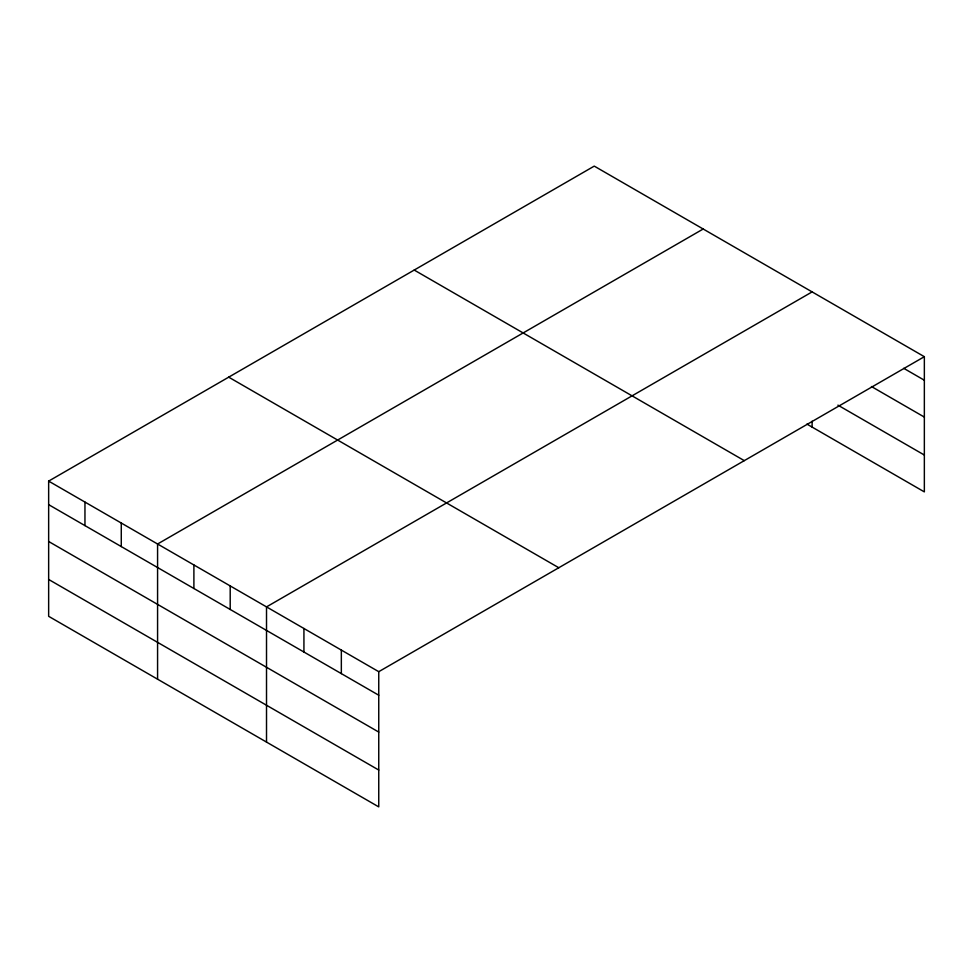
<?xml version="1.0" encoding="UTF-8"?>
<svg xmlns="http://www.w3.org/2000/svg" width="973" height="973" viewBox="0 0 973 973"><rect width="100%" height="100%" fill="white"/><g stroke="black" fill="none" stroke-linecap="round" stroke-linejoin="round"><path stroke-width="1.46" d="M48.65 481.112L378.752 671.686L378.752 806.885L48.65 616.31L48.65 481.112L594.248 166.115L924.35 356.69L924.35 491.888L806.933 424.094M703.187 229.008L157.577 544.004L157.577 679.203M812.114 291.9L266.517 606.897L266.517 742.095M378.752 671.686L924.35 356.69M903.71 368.305L924.35 380.224M871.455 386.536L924.35 417.076M837.911 405.145L924.35 455.036M414.206 270.056L744.296 460.643M228.704 377.159L558.794 567.745M48.65 504.646L378.752 695.221M48.65 541.487L378.752 732.073M48.65 579.458L378.752 770.044M812.114 421.2L812.114 427.098M341.341 650.086L341.341 673.62M303.929 628.497L303.929 652.019M230.2 585.928L230.2 609.463M193.895 564.96L193.895 588.495M121.272 523.036L121.272 546.571M84.955 502.068L84.955 525.602"/></g></svg>
